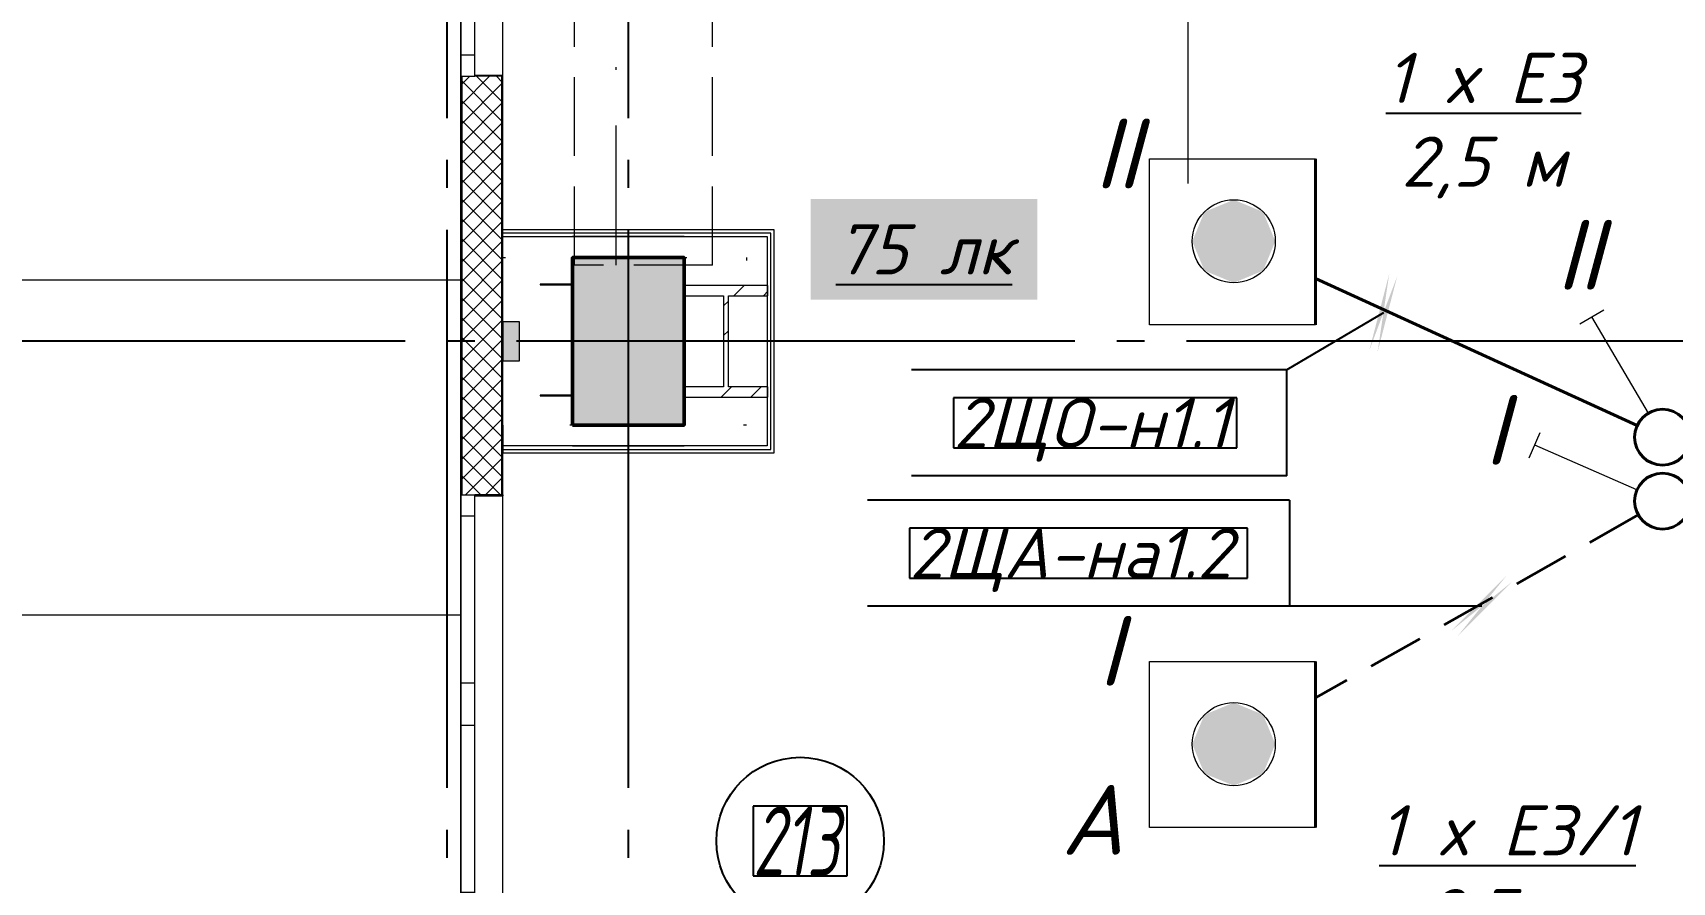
# Model space of a CAD drawing. Header units: millimetres. Extents: x 0 to 1286, y 0 to 420.
# Drawn here: x 76.9 to 135.6, y 260.2 to 290.6 of the extents above; entities that cross this region are included whole.
import ezdxf

# ---------------------------------------------------------------- set-up
doc = ezdxf.new("R2010")
doc.units = ezdxf.units.MM
for name, pattern in [('JIS_02_2.0', [3, 2, -1]), ('ГОСТ 2.303 5', [24, 20, -1.5, 1, -1.5]), ('СПКБ-0000-000-АР#002$0$Achse', [2300, 0, -800, 1500, 0]), ('СПКБ-0000-000-АР#002$0$Невидимая', [391.222223, 282.222223, -109]), ('СПКБ-0000-000-АР#002$0$Штриховая', [564.444447, 282.222223, -282.222223]), ('СПКБ-0000-000-АР#002$0$Штрихпунктирная', [900, 500, -200, 0, -200])]:
    doc.linetypes.add(name, pattern=pattern)
for name, color, linetype in [('Viewport1ForCustomObjects_0', 7, 'Continuous'), ('Viewport2ForCustomObjects_0', 7, 'Continuous'), ('Номер помещения', 7, 'Continuous'), ('СПКБ-0000-000-АР#002$0$Балка', 7, 'Continuous'), ('СПКБ-0000-000-АР#002$0$Колонны новые', 7, 'Continuous'), ('СПКБ-0000-000-АР#002$0$Колонны существующие', 7, 'Continuous'), ('СПКБ-0000-000-АР#002$0$Оболочка - Крыша', 7, 'Continuous'), ('СПКБ-0000-000-АР#002$0$Окна ArchiCAD', 7, 'Continuous'), ('СПКБ-0000-000-АР#002$0$Перекрытие новые', 7, 'Continuous'), ('СПКБ-0000-000-АР#002$0$Стены', 7, 'Continuous'), ('СПКБ-0000-000-АР#002$0$Фахверк', 7, 'Continuous'), ('Строительные оси', 7, 'Continuous'), ('ЭО_АВАРИЙНОЕ ОСВЕЩЕНИЕ', 7, 'Continuous'), ('ЭО_РАБОЧЕЕ ОСВЕЩЕНИЕ', 7, 'Continuous')]:
    doc.layers.add(name, color=color, linetype=linetype)
for name, color, linetype, lineweight in [('СПКБ-0000-000-АР#002$0$0_Ном._пера__20', 1, 'Continuous', 20), ('СПКБ-0000-000-АР#002$0$Балка_Ном._пера__1', 7, 'Continuous', 13), ('СПКБ-0000-000-АР#002$0$Колонны новые_Ном._пера__20', 1, 'Continuous', 20), ('СПКБ-0000-000-АР#002$0$Колонны существующие_Ном._пера__141', 7, 'Continuous', 50), ('СПКБ-0000-000-АР#002$0$Оболочка - Крыша_Ном._пера__20', 1, 'Continuous', 20), ('СПКБ-0000-000-АР#002$0$Оболочка - Крыша_Ном._пера__6', 5, 'Continuous', 9), ('СПКБ-0000-000-АР#002$0$Окна ArchiCAD_Ном._пера__6', 5, 'Continuous', 9), ('СПКБ-0000-000-АР#002$0$Стены_Ном._пера__1', 7, 'Continuous', 13), ('СПКБ-0000-000-АР#002$0$Стены_Ном._пера__20', 1, 'Continuous', 20), ('СПКБ-0000-000-АР#002$0$Фахверк_Ном._пера__1', 7, 'Continuous', 13)]:
    doc.layers.add(name, color=color, linetype=linetype, lineweight=lineweight)
for name, color, linetype, lineweight, true_color in [('СПКБ-0000-000-АР#002$0$Балка_Ном._пера__44', 7, 'Continuous', 18, 0x029e21), ('СПКБ-0000-000-АР#002$0$Колонны новые_Ном._пера__108', 7, 'Continuous', 13, 0xfd8379), ('СПКБ-0000-000-АР#002$0$Колонны существующие_Ном._пера__102', 7, 'Continuous', 13, 0xcccccc), ('СПКБ-0000-000-АР#002$0$Окна ArchiCAD_Ном._пера__68', 7, 'Continuous', 20, 0xfd4435), ('СПКБ-0000-000-АР#002$0$Перекрытие новые_Ном._пера__161', 7, 'Continuous', 13, 0xe11606), ('СПКБ-0000-000-АР#002$0$Стены_Ном._пера__68', 7, 'Continuous', 20, 0xfd4435), ('СПКБ-0000-000-АР#002$0$Фахверк_Ном._пера__102', 7, 'Continuous', 13, 0xcccccc)]:
    doc.layers.add(name, color=color, linetype=linetype, lineweight=lineweight, true_color=true_color)
doc.styles.add('1.8', font='isocpeui.ttf', dxfattribs={"height": 1.8})
doc.styles.add('2.5', font='isocpeui.ttf')
doc.styles.add('CustomTextStyle20', font='isocpeui.ttf', dxfattribs={"width": 0.652013, "height": 2.5})
doc.styles.add('CustomTextStyle90', font='isocpeui.ttf', dxfattribs={"height": 1.8})
doc.styles.add('CustomTextStyle98', font='isocpeui.ttf', dxfattribs={"height": 1.8})
pattern_1 = [(45, (0, 0), (-35.35534, 35.35534), []), (135, (0, 0), (35.35534, 35.35534), [])]
pattern_2 = [(0, (0, 0), (0, 173.2051), [0, -100]), (0, (50, 86.6), (0, 173.2051), [0, -100])]
pattern_3 = [(45, (0, 0), (-159.099, 159.099), []), (45, (-53.03, 53.03), (-159.099, 159.099), [])]

# ---------------------------------------------------------------- blocks, each defined once
blk = doc.blocks.new('*E728')
at = {"layer": 'Номер помещения', "color": 7, "linetype": 'Continuous', "true_color": 0xffffff}
for p, q in [((-231.726, 142.204), (-235.101, 142.204)), ((-235.101, 142.204), (-235.101, 139.704)), ((-231.726, 139.704), (-231.726, 142.204)), ((-235.101, 139.704), (-231.726, 139.704)), ((-235.101, 139.704), (-235.101, 139.704))]:
    blk.add_line(p, q, dxfattribs=at)
at = {"layer": 'Номер помещения', "color": 6, "linetype": 'Continuous'}
blk.add_circle((-233.413, 140.954), 3, dxfattribs=at)
at = {"layer": 'Строительные оси', "color": 3, "linetype": 'ГОСТ 2.303 5', "lineweight": 25}
for p, q in [((-246.069, 258.857), (-246.069, -45.143)), ((-239.569, 258.857), (-239.569, -45.143)), ((280.431, 158.857), (-283.569, 158.857))]:
    blk.add_line(p, q, dxfattribs=at)
at = {"layer": 'ЭО_АВАРИЙНОЕ ОСВЕЩЕНИЕ', "color": 7, "lineweight": 0}
for p, q in [((-207.295, 154.68), (-206.894, 155.596)), ((-203.43, 153.534), (-207.094, 155.138)), ((-220.901, 141.434), (-220.901, 147.384)), ((-220.901, 147.384), (-214.951, 147.384)), ((-214.951, 141.434), (-220.901, 141.434))]:
    blk.add_line(p, q, dxfattribs=at)
at = {"layer": 'ЭО_АВАРИЙНОЕ ОСВЕЩЕНИЕ', "color": 1, "linetype": 'JIS_02_2.0', "lineweight": 40}
blk.add_line((-203.384, 152.639), (-214.951, 146.084), dxfattribs=at)
at = {"layer": 'ЭО_АВАРИЙНОЕ ОСВЕЩЕНИЕ', "color": 1, "lineweight": 40}
blk.add_line((-214.951, 147.384), (-214.951, 141.434), dxfattribs=at)
blk.add_circle((-202.514, 153.132), 1, dxfattribs=at)
at = {"layer": 'ЭО_АВАРИЙНОЕ ОСВЕЩЕНИЕ', "color": 7, "lineweight": 0}
blk.add_circle((-217.877, 144.426), 1.488, dxfattribs=at)
at = {"layer": 'ЭО_АВАРИЙНОЕ ОСВЕЩЕНИЕ', "color": 1, "lineweight": 0}
for points in [[(-217.877, 145.914), (-218.928, 145.478), (-216.825, 145.478)], [(-218.928, 145.478), (-219.364, 144.426), (-216.389, 144.426)], [(-218.928, 145.478), (-216.825, 145.478), (-216.389, 144.426)], [(-219.364, 144.426), (-218.928, 143.374), (-216.825, 143.374)], [(-219.364, 144.426), (-216.389, 144.426), (-216.825, 143.374)], [(-218.928, 143.374), (-216.825, 143.374), (-217.877, 142.939)]]:
    blk.add_solid(points, dxfattribs=at)
at = {"layer": 'ЭО_РАБОЧЕЕ ОСВЕЩЕНИЕ', "color": 7, "lineweight": 0}
for p, q in [((-220.901, 159.448), (-220.901, 165.398)), ((-220.901, 165.398), (-214.951, 165.398)), ((-205.48, 159.479), (-204.618, 159.986)), ((-214.951, 159.448), (-220.901, 159.448)), ((-203.021, 156.284), (-205.049, 159.732))]:
    blk.add_line(p, q, dxfattribs=at)
at = {"layer": 'ЭО_РАБОЧЕЕ ОСВЕЩЕНИЕ', "color": 5, "lineweight": 40}
for p, q in [((-214.951, 165.398), (-214.951, 159.448)), ((-203.424, 155.838), (-214.951, 161.104))]:
    blk.add_line(p, q, dxfattribs=at)
at = {"layer": 'ЭО_РАБОЧЕЕ ОСВЕЩЕНИЕ', "color": 7, "lineweight": 0}
blk.add_circle((-217.877, 162.44), 1.488, dxfattribs=at)
at = {"layer": 'ЭО_РАБОЧЕЕ ОСВЕЩЕНИЕ', "color": 5, "lineweight": 40}
blk.add_circle((-202.514, 155.422), 1, dxfattribs=at)
at = {"layer": 'ЭО_РАБОЧЕЕ ОСВЕЩЕНИЕ', "color": 5, "lineweight": 0}
for points in [[(-217.877, 163.928), (-218.928, 163.492), (-216.825, 163.492)], [(-218.928, 163.492), (-219.364, 162.44), (-216.389, 162.44)], [(-218.928, 163.492), (-216.825, 163.492), (-216.389, 162.44)], [(-219.364, 162.44), (-218.928, 161.389), (-216.825, 161.389)], [(-219.364, 162.44), (-216.389, 162.44), (-216.825, 161.389)], [(-218.928, 161.389), (-216.825, 161.389), (-217.877, 160.953)]]:
    blk.add_solid(points, dxfattribs=at)
at = {"layer": 'Номер помещения', "linetype": 'Continuous', "style": 'CustomTextStyle20', "width": 0.652013}
blk.add_text('213', height=2.5, dxfattribs=at).set_placement((-235.101, 139.704))
blk = doc.blocks.new('СПКБ-0000-000-АР#002$0$Перекрытие_1', base_point=(-24406.7, -2530.4))
at = {"layer": 'СПКБ-0000-000-АР#002$0$Перекрытие новые_Ном._пера__161', "color": 12, "linetype": 'Continuous', "lineweight": 13, "true_color": 0xe11606, "flags": 128}
blk.add_lwpolyline([(293.1, -2514.3), (-24406.7, -2530.4), (-24406.7, 18886.6), (-23534.6, 18885.7), (-23534.6, 17144.7), (-22883.9, 17144.7), (-21026.9, 17144.7), (-20022.9, 17144.7), (-20022.9, 20246.7), (-17951.9, 20246.7), (-17956.9, 25286.1), (17852.7, 25286.1)], dxfattribs=at)
blk = doc.blocks.new('СПКБ-0000-000-АР#002$0$Двустворчатое Окно 19')
at = {"layer": 'СПКБ-0000-000-АР#002$0$Окна ArchiCAD_Ном._пера__6', "color": 5, "linetype": 'Continuous', "lineweight": 9}
for p, q in [((-747, 100), (747, 100)), ((-750, 0), (-675, 0)), ((-675, 0), (-675, -50)), ((-675, 0), (-75, 0)), ((-75, -50), (-75, 0)), ((-75, 0), (0, 0)), ((0, 0), (75, 0)), ((75, 0), (75, -50)), ((75, 0), (675, 0)), ((675, -50), (675, 0)), ((675, 0), (750, 0)), ((-750, -50), (750, -50)), ((-675, -50), (-750, -50)), ((-75, -50), (-675, -50)), ((0, -50), (-75, -50)), ((75, -50), (0, -50)), ((675, -50), (75, -50)), ((750, -50), (675, -50))]:
    blk.add_line(p, q, dxfattribs=at)
at = {"layer": 'СПКБ-0000-000-АР#002$0$Окна ArchiCAD_Ном._пера__68', "color": 20, "linetype": 'Continuous', "lineweight": 20, "true_color": 0xfd4435}
for p, q in [((-750, -47), (-750, 0)), ((750, -47), (750, 0)), ((-750, -50), (-750, -47)), ((750, -50), (750, -47))]:
    blk.add_line(p, q, dxfattribs=at)
blk = doc.blocks.new('СПКБ-0000-000-АР#002$0$Стена_2', base_point=(-24406.7, 25306.1))
at = {"layer": 'СПКБ-0000-000-АР#002$0$Стены_Ном._пера__68', "linetype": 'Continuous', "lineweight": 20, "true_color": 0xfd4435}
for points in [[(-24556.7, 15955.7), (-24553.7, 15955.7), (-24553.7, 16835.7), (-24556.7, 16835.7)], [(-24406.7, 16835.7), (-24406.7, 16838.7), (-24506.7, 16838.7), (-24506.7, 16835.7), (-24409.7, 16835.7)], [(-24409.7, 15955.7), (-24406.7, 15955.7), (-24406.7, 16835.7), (-24409.7, 16835.7)], [(-24556.7, 15955.7), (-24556.7, 15815.7), (-24553.7, 15815.7), (-24553.7, 15955.7)], [(-24409.7, 15815.7), (-24406.9, 15815.7), (-24406.9, 15955.7), (-24409.7, 15955.7)], [(-24556.7, 15815.7), (-24556.7, 15335.7), (-24553.7, 15335.7), (-24553.7, 15815.7)], [(-24406.7, 15815.7), (-24409.7, 15815.7), (-24409.7, 15335.7), (-24406.7, 15335.7)], [(-24406.7, 15332.7), (-24406.7, 15335.7), (-24409.7, 15335.7), (-24506.7, 15335.7), (-24506.7, 15332.7)]]:
    blk.add_hatch(color=20, dxfattribs=at).paths.add_polyline_path(points)
h = blk.add_hatch(dxfattribs=at)
h.set_pattern_fill('СЕТКА_5X5_ДИАГОНАЛЬНАЯ', color=20, style=0, pattern_type=2)
h.set_pattern_definition(pattern_1)
h.paths.add_polyline_path([(-24553.7, 15955.7), (-24409.7, 15955.7), (-24409.7, 16835.7), (-24506.7, 16835.7), (-24553.7, 16835.7)])
h = blk.add_hatch(dxfattribs=at)
h.set_pattern_fill('СЕТКА_5X5_ДИАГОНАЛЬНАЯ', color=20, style=0, pattern_type=2)
h.set_pattern_definition(pattern_1)
h.paths.add_polyline_path([(-24553.7, 15955.7), (-24553.7, 15815.7), (-24409.7, 15815.7), (-24409.7, 15955.7)])
h = blk.add_hatch(dxfattribs=at)
h.set_pattern_fill('СЕТКА_5X5_ДИАГОНАЛЬНАЯ', color=20, style=0, pattern_type=2)
h.set_pattern_definition(pattern_1)
h.paths.add_polyline_path([(-24553.7, 15335.7), (-24506.7, 15335.7), (-24409.7, 15335.7), (-24409.7, 15815.7), (-24553.7, 15815.7)])
at = {"layer": 'СПКБ-0000-000-АР#002$0$Стены_Ном._пера__68', "color": 20, "linetype": 'Continuous', "lineweight": 20, "true_color": 0xfd4435}
for p, q in [((-24556.7, 16835.7), (-24553.7, 16835.7)), ((-24553.7, 16835.7), (-24553.7, 15955.7)), ((-24553.7, 16835.7), (-24506.7, 16835.7)), ((-24506.7, 16838.7), (-24406.7, 16838.7)), ((-24506.7, 16835.7), (-24506.7, 16838.7)), ((-24409.7, 16835.7), (-24506.7, 16835.7)), ((-24409.7, 15955.7), (-24409.7, 16835.7)), ((-24406.7, 16835.7), (-24406.7, 16838.7)), ((-24553.7, 15955.7), (-24553.7, 15815.7)), ((-24409.7, 15815.7), (-24409.7, 15955.7)), ((-24553.7, 15815.7), (-24553.7, 15335.7)), ((-24409.7, 15335.7), (-24409.7, 15815.7)), ((-24556.7, 15335.7), (-24553.7, 15335.7)), ((-24553.7, 15335.7), (-24506.7, 15335.7)), ((-24506.7, 15335.7), (-24506.7, 15332.7)), ((-24409.7, 15335.7), (-24506.7, 15335.7)), ((-24506.7, 15332.7), (-24406.7, 15332.7)), ((-24406.7, 15335.7), (-24406.7, 15332.7))]:
    blk.add_line(p, q, dxfattribs=at)
at = {"layer": 'СПКБ-0000-000-АР#002$0$Стены_Ном._пера__68', "color": 20, "linetype": 'Continuous', "lineweight": 20, "true_color": 0xfd4435, "flags": 128}
for points in [[(-24556.7, 16835.7), (-24556.7, 15335.7)], [(-24406.7, 15955.7), (-24406.7, 16835.7)], [(-24406.7, 15335.7), (-24406.7, 15815.7)]]:
    blk.add_lwpolyline(points, dxfattribs=at)
at = {"layer": 'СПКБ-0000-000-АР#002$0$Окна ArchiCAD', "color": 5, "linetype": 'Continuous', "lineweight": 9, "xscale": -1, "zscale": 1000, "rotation": 270}
for p in [(-24506.7, 17585.7), (-24506.7, 14585.7)]:
    blk.add_blockref('СПКБ-0000-000-АР#002$0$Двустворчатое Окно 19', p, dxfattribs=at)
blk = doc.blocks.new('СПКБ-0000-000-АР#002$0$Стена_222', base_point=(-24406.7, 15585.7))
at = {"layer": 'СПКБ-0000-000-АР#002$0$Стены_Ном._пера__20', "linetype": 'Continuous', "lineweight": 20}
h = blk.add_hatch(dxfattribs=at)
h.set_pattern_fill('ШТУКАТУРКА', color=1, style=0, pattern_type=2)
h.set_pattern_definition(pattern_2)
h.paths.add_polyline_path([(-24156.9, 15510.7), (-24406.7, 15510.7), (-24406.7, 15497.7), (-24156.9, 15497.7)])
h = blk.add_hatch(dxfattribs=at)
h.set_pattern_fill('ШТУКАТУРКА', color=1, style=0, pattern_type=2)
h.set_pattern_definition(pattern_2)
h.paths.add_polyline_path([(-24156.9, 15497.7), (-23756.9, 15497.7), (-23756.9, 15510.7), (-24156.9, 15510.7)])
h = blk.add_hatch(dxfattribs=at)
h.set_pattern_fill('ШТУКАТУРКА', color=1, style=0, pattern_type=2)
h.set_pattern_definition(pattern_2)
h.paths.add_polyline_path([(-23458.8, 15510.7), (-23756.9, 15510.7), (-23756.9, 15497.7), (-23445.8, 15497.7)])
h = blk.add_hatch(dxfattribs=at)
h.set_pattern_fill('ШТУКАТУРКА', color=1, style=0, pattern_type=2)
h.set_pattern_definition(pattern_2)
h.paths.add_polyline_path([(-24406.7, 15485.7), (-24156.9, 15485.7), (-24156.9, 15497.7), (-24406.7, 15497.7)])
h = blk.add_hatch(dxfattribs=at)
h.set_pattern_fill('ШТУКАТУРКА', color=1, style=0, pattern_type=2)
h.set_pattern_definition(pattern_2)
h.paths.add_polyline_path([(-24156.9, 15485.7), (-23756.9, 15485.7), (-23756.9, 15497.7), (-24156.9, 15497.7)])
h = blk.add_hatch(dxfattribs=at)
h.set_pattern_fill('ШТУКАТУРКА', color=1, style=0, pattern_type=2)
h.set_pattern_definition(pattern_2)
h.paths.add_polyline_path([(-23756.9, 15485.7), (-23433.8, 15485.7), (-23445.8, 15497.7), (-23756.9, 15497.7)])
at = {"layer": 'СПКБ-0000-000-АР#002$0$Стены_Ном._пера__1', "color": 7, "linetype": 'СПКБ-0000-000-АР#002$0$Achse', "lineweight": 13, "flags": 128}
for points in [[(-24156.9, 15585.7), (-24406.7, 15585.7)], [(-23533.8, 15585.7), (-23756.9, 15585.7)]]:
    blk.add_lwpolyline(points, dxfattribs=at)
at = {"layer": 'СПКБ-0000-000-АР#002$0$Стены_Ном._пера__1', "color": 7, "linetype": 'Continuous', "lineweight": 13, "flags": 128}
blk.add_lwpolyline([(-24406.7, 15585.7), (-24406.7, 15510.7)], dxfattribs=at)
at = {"layer": 'СПКБ-0000-000-АР#002$0$Стены_Ном._пера__20', "color": 1, "linetype": 'Continuous', "lineweight": 20, "flags": 128}
for points in [[(-24406.7, 15510.7), (-24406.7, 15497.7)], [(-24406.7, 15497.7), (-24406.7, 15485.7)], [(-24406.7, 15485.7), (-23433.8, 15485.7)]]:
    blk.add_lwpolyline(points, dxfattribs=at)
at = {"layer": 'СПКБ-0000-000-АР#002$0$Стены_Ном._пера__68', "color": 20, "linetype": 'Continuous', "lineweight": 20, "true_color": 0xfd4435}
for p, q in [((-24156.9, 15510.7), (-24406.7, 15510.7)), ((-24156.9, 15510.7), (-23756.9, 15510.7)), ((-23756.9, 15510.7), (-24156.9, 15510.7)), ((-23458.8, 15510.7), (-23756.9, 15510.7)), ((-24406.7, 15497.7), (-24156.9, 15497.7)), ((-24156.9, 15497.7), (-23756.9, 15497.7)), ((-23756.9, 15497.7), (-23445.8, 15497.7))]:
    blk.add_line(p, q, dxfattribs=at)
blk = doc.blocks.new('СПКБ-0000-000-АР#002$0$Стена_223', base_point=(-23533.8, 15585.7))
at = {"layer": 'СПКБ-0000-000-АР#002$0$Стены_Ном._пера__20', "linetype": 'Continuous', "lineweight": 20}
h = blk.add_hatch(dxfattribs=at)
h.set_pattern_fill('ШТУКАТУРКА', color=1, style=0, pattern_type=2)
h.set_pattern_definition(pattern_2)
h.paths.add_polyline_path([(-23458.8, 16260.7), (-23458.8, 15510.7), (-23445.8, 15497.7), (-23445.8, 16273.7)])
h = blk.add_hatch(dxfattribs=at)
h.set_pattern_fill('ШТУКАТУРКА', color=1, style=0, pattern_type=2)
h.set_pattern_definition(pattern_2)
h.paths.add_polyline_path([(-23433.8, 15485.7), (-23433.8, 16285.7), (-23445.8, 16273.7), (-23445.8, 15497.7)])
at = {"layer": 'СПКБ-0000-000-АР#002$0$Стены_Ном._пера__1', "color": 7, "linetype": 'СПКБ-0000-000-АР#002$0$Achse', "lineweight": 13, "flags": 128}
blk.add_lwpolyline([(-23533.8, 16185.7), (-23533.8, 15585.7)], dxfattribs=at)
at = {"layer": 'СПКБ-0000-000-АР#002$0$Стены_Ном._пера__20', "color": 1, "linetype": 'Continuous', "lineweight": 20, "flags": 128}
blk.add_lwpolyline([(-23433.8, 15485.7), (-23433.8, 16285.7)], dxfattribs=at)
at = {"layer": 'СПКБ-0000-000-АР#002$0$Стены_Ном._пера__68', "color": 20, "linetype": 'Continuous', "lineweight": 20, "true_color": 0xfd4435}
for p, q in [((-23445.8, 15497.7), (-23445.8, 16273.7)), ((-23458.8, 16260.7), (-23458.8, 15510.7))]:
    blk.add_line(p, q, dxfattribs=at)
blk = doc.blocks.new('СПКБ-0000-000-АР#002$0$Стена_224', base_point=(-24406.7, 16185.7))
at = {"layer": 'СПКБ-0000-000-АР#002$0$Стены_Ном._пера__20', "linetype": 'Continuous', "lineweight": 20}
h = blk.add_hatch(dxfattribs=at)
h.set_pattern_fill('ШТУКАТУРКА', color=1, style=0, pattern_type=2)
h.set_pattern_definition(pattern_2)
h.paths.add_polyline_path([(-24156.9, 16285.7), (-24406.7, 16285.7), (-24406.7, 16273.7), (-24156.9, 16273.7)])
h = blk.add_hatch(dxfattribs=at)
h.set_pattern_fill('ШТУКАТУРКА', color=1, style=0, pattern_type=2)
h.set_pattern_definition(pattern_2)
h.paths.add_polyline_path([(-24406.7, 16260.7), (-24156.9, 16260.7), (-24156.9, 16273.7), (-24406.7, 16273.7)])
h = blk.add_hatch(dxfattribs=at)
h.set_pattern_fill('ШТУКАТУРКА', color=1, style=0, pattern_type=2)
h.set_pattern_definition(pattern_2)
h.paths.add_polyline_path([(-23756.9, 16285.7), (-24156.9, 16285.7), (-24156.9, 16273.7), (-23756.9, 16273.7)])
h = blk.add_hatch(dxfattribs=at)
h.set_pattern_fill('ШТУКАТУРКА', color=1, style=0, pattern_type=2)
h.set_pattern_definition(pattern_2)
h.paths.add_polyline_path([(-23756.9, 16273.7), (-24156.9, 16273.7), (-24156.9, 16260.7), (-23756.9, 16260.7)])
h = blk.add_hatch(dxfattribs=at)
h.set_pattern_fill('ШТУКАТУРКА', color=1, style=0, pattern_type=2)
h.set_pattern_definition(pattern_2)
h.paths.add_polyline_path([(-23433.8, 16285.7), (-23756.9, 16285.7), (-23756.9, 16273.7), (-23445.8, 16273.7)])
h = blk.add_hatch(dxfattribs=at)
h.set_pattern_fill('ШТУКАТУРКА', color=1, style=0, pattern_type=2)
h.set_pattern_definition(pattern_2)
h.paths.add_polyline_path([(-23756.9, 16260.7), (-23458.8, 16260.7), (-23445.8, 16273.7), (-23756.9, 16273.7)])
at = {"layer": 'СПКБ-0000-000-АР#002$0$Стены_Ном._пера__1', "color": 7, "linetype": 'Continuous', "lineweight": 13, "flags": 128}
blk.add_lwpolyline([(-24406.7, 16185.7), (-24406.7, 16260.7)], dxfattribs=at)
at = {"layer": 'СПКБ-0000-000-АР#002$0$Стены_Ном._пера__1', "color": 7, "linetype": 'СПКБ-0000-000-АР#002$0$Achse', "lineweight": 13, "flags": 128}
for points in [[(-24406.7, 16185.7), (-24156.9, 16185.7)], [(-23756.9, 16185.7), (-23533.8, 16185.7)]]:
    blk.add_lwpolyline(points, dxfattribs=at)
at = {"layer": 'СПКБ-0000-000-АР#002$0$Стены_Ном._пера__20', "color": 1, "linetype": 'Continuous', "lineweight": 20, "flags": 128}
for points in [[(-23433.8, 16285.7), (-24406.7, 16285.7)], [(-24406.7, 16273.7), (-24406.7, 16285.7)], [(-24406.7, 16260.7), (-24406.7, 16273.7)]]:
    blk.add_lwpolyline(points, dxfattribs=at)
at = {"layer": 'СПКБ-0000-000-АР#002$0$Стены_Ном._пера__68', "color": 20, "linetype": 'Continuous', "lineweight": 20, "true_color": 0xfd4435}
for p, q in [((-24156.9, 16273.7), (-24406.7, 16273.7)), ((-23756.9, 16273.7), (-24156.9, 16273.7)), ((-23445.8, 16273.7), (-23756.9, 16273.7)), ((-24406.7, 16260.7), (-24156.9, 16260.7)), ((-23756.9, 16260.7), (-24156.9, 16260.7)), ((-24156.9, 16260.7), (-23756.9, 16260.7)), ((-23756.9, 16260.7), (-23458.8, 16260.7))]:
    blk.add_line(p, q, dxfattribs=at)
blk = doc.blocks.new('СПКБ-0000-000-АР#002$0$Колонна_11', base_point=(-23956.9, 15885.7))
at = {"layer": 'СПКБ-0000-000-АР#002$0$Колонны существующие_Ном._пера__102', "linetype": 'Continuous', "lineweight": 13, "true_color": 0xcccccc}
blk.add_hatch(color=254, dxfattribs=at).paths.add_polyline_path([(-24156.9, 15585.7), (-23756.9, 15585.7), (-23756.9, 16185.7), (-24156.9, 16185.7)])
at = {"layer": 'СПКБ-0000-000-АР#002$0$Колонны существующие_Ном._пера__141', "color": 7, "linetype": 'Continuous', "lineweight": 50, "flags": 128}
blk.add_lwpolyline([(-24156.9, 15585.7), (-23756.9, 15585.7), (-23756.9, 16185.7), (-24156.9, 16185.7)], close=True, dxfattribs=at)
blk = doc.blocks.new('СПКБ-0000-000-АР#002$0$Колонна_65', base_point=(-23606.9, 15885.7))
at = {"layer": 'СПКБ-0000-000-АР#002$0$Колонны новые_Ном._пера__108', "linetype": 'Continuous', "lineweight": 13, "true_color": 0xfd8379}
h = blk.add_hatch(dxfattribs=at)
h.set_pattern_fill('СТАЛЬ', color=11, style=0, pattern_type=2)
h.set_pattern_definition(pattern_3)
h.paths.add_polyline_path([(-23756.9, 15685.7), (-23456.9, 15685.7), (-23456.9, 15722.4), (-23598.1, 15722.4), (-23598.1, 16049.1), (-23456.9, 16049.1), (-23456.9, 16085.7), (-23756.9, 16085.7), (-23756.9, 16049.1), (-23615.6, 16049.1), (-23615.6, 15722.4), (-23756.9, 15722.4)])
at = {"layer": 'СПКБ-0000-000-АР#002$0$Колонны новые_Ном._пера__20', "color": 1, "linetype": 'Continuous', "lineweight": 20}
for p, q in [((-23456.9, 16085.7), (-23756.9, 16085.7)), ((-23756.9, 16085.7), (-23756.9, 16049.1)), ((-23756.9, 16049.1), (-23615.6, 16049.1)), ((-23615.6, 16049.1), (-23615.6, 15722.4)), ((-23598.1, 15722.4), (-23598.1, 16049.1)), ((-23598.1, 16049.1), (-23456.9, 16049.1)), ((-23456.9, 16049.1), (-23456.9, 16085.7)), ((-23615.6, 15722.4), (-23756.9, 15722.4)), ((-23756.9, 15722.4), (-23756.9, 15685.7)), ((-23756.9, 15685.7), (-23456.9, 15685.7)), ((-23456.9, 15722.4), (-23598.1, 15722.4)), ((-23456.9, 15685.7), (-23456.9, 15722.4))]:
    blk.add_line(p, q, dxfattribs=at)
blk = doc.blocks.new('СПКБ-0000-000-АР#002$0$Колонна_66', base_point=(-24213.9, 15690.3))
at = {"layer": 'СПКБ-0000-000-АР#002$0$Колонны новые_Ном._пера__108', "linetype": 'Continuous', "lineweight": 13, "true_color": 0xfd8379}
h = blk.add_hatch(dxfattribs=at)
h.set_pattern_fill('СТАЛЬ', color=11, style=0, pattern_type=2)
h.set_pattern_definition(pattern_3)
h.paths.add_polyline_path([(-24272.8, 16090.3), (-24272.8, 16088.3), (-24159.8, 16088.3), (-24159.8, 15692.3), (-24272.8, 15692.3), (-24272.8, 15690.3), (-24159.8, 15690.3), (-24157.8, 15690.3), (-24157.8, 15692.3), (-24157.8, 16088.3), (-24157.8, 16090.3), (-24159.8, 16090.3)])
at = {"layer": 'СПКБ-0000-000-АР#002$0$Колонны новые_Ном._пера__20', "color": 1, "linetype": 'Continuous', "lineweight": 20}
for p, q in [((-24272.8, 16090.3), (-24272.8, 16088.3)), ((-24159.8, 16090.3), (-24272.8, 16090.3)), ((-24272.8, 16088.3), (-24159.8, 16088.3)), ((-24157.8, 16090.3), (-24159.8, 16090.3)), ((-24159.8, 16088.3), (-24159.8, 15692.3)), ((-24157.8, 16088.3), (-24157.8, 16090.3)), ((-24157.8, 15692.3), (-24157.8, 16088.3)), ((-24159.8, 15692.3), (-24272.8, 15692.3)), ((-24272.8, 15692.3), (-24272.8, 15690.3)), ((-24272.8, 15690.3), (-24159.8, 15690.3)), ((-24159.8, 15690.3), (-24157.8, 15690.3)), ((-24157.8, 15690.3), (-24157.8, 15692.3))]:
    blk.add_line(p, q, dxfattribs=at)
blk = doc.blocks.new('СПКБ-0000-000-АР#002$0$Крыша_1', base_point=(-27631.9, 17660.6))
at = {"layer": 'СПКБ-0000-000-АР#002$0$Оболочка - Крыша_Ном._пера__20', "linetype": 'Continuous', "lineweight": 20}
h = blk.add_hatch(dxfattribs=at)
h.set_pattern_fill('ПАНЕЛЬ_СЭНДВИЧ_ГОРИЗ', color=1, style=0, pattern_type=2)
h.set_pattern_definition([(0, (-26051.3, 11377.8), (0, 1200), [])])
h.paths.add_polyline_path([(-27631.9, 17660.6), (-27631.9, 5095), (-24556.7, 5095), (-24556.7, 17660.6)])
at = {"layer": 'СПКБ-0000-000-АР#002$0$Оболочка - Крыша_Ном._пера__6', "color": 5, "linetype": 'Continuous', "lineweight": 9, "flags": 128}
blk.add_lwpolyline([(-27631.9, 17660.6), (-27631.9, 5095), (-24556.7, 5095), (-24556.7, 17660.6)], close=True, dxfattribs=at)
blk = doc.blocks.new('СПКБ-0000-000-АР#002$0$Балка_1', base_point=(-23999.9, 16158.5))
at = {"layer": 'СПКБ-0000-000-АР#002$0$Балка_Ном._пера__1', "color": 7, "linetype": 'СПКБ-0000-000-АР#002$0$Невидимая', "lineweight": 13}
for p, q in [((-23654.9, 24285.7), (-24149.9, 24285.7)), ((-24149.9, 16158.5), (-24149.9, 24285.7)), ((-23654.9, 16158.5), (-23654.9, 24285.7)), ((-23654.9, 16158.5), (-24149.9, 16158.5))]:
    blk.add_line(p, q, dxfattribs=at)
at = {"layer": 'СПКБ-0000-000-АР#002$0$Балка_Ном._пера__44', "color": 104, "linetype": 'СПКБ-0000-000-АР#002$0$Штрихпунктирная', "lineweight": 18, "true_color": 0x029e21}
blk.add_line((-23999.9, 16158.5), (-23999.9, 24285.7), dxfattribs=at)
blk = doc.blocks.new('СПКБ-0000-000-АР#002$0$Колонна_151', base_point=(-24376.9, 15885.7))
at = {"layer": 'СПКБ-0000-000-АР#002$0$Фахверк_Ном._пера__102', "linetype": 'Continuous', "lineweight": 13, "true_color": 0xcccccc}
blk.add_hatch(color=254, dxfattribs=at).paths.add_polyline_path([(-24406.9, 15955.7), (-24406.9, 15815.7), (-24346.9, 15815.7), (-24346.9, 15955.7)])
at = {"layer": 'СПКБ-0000-000-АР#002$0$Фахверк_Ном._пера__1', "color": 7, "linetype": 'Continuous', "lineweight": 13, "flags": 128}
blk.add_lwpolyline([(-24406.9, 15955.7), (-24406.9, 15815.7), (-24346.9, 15815.7), (-24346.9, 15955.7)], close=True, dxfattribs=at)
blk = doc.blocks.new('*E727')
at = {"layer": 'СПКБ-0000-000-АР#002$0$0_Ном._пера__20', "color": 1, "linetype": 'СПКБ-0000-000-АР#002$0$Штриховая', "lineweight": 20}
blk.add_line((56.792, 256.049), (56.792, 213.163), dxfattribs=at)
at = {"layer": 'СПКБ-0000-000-АР#002$0$Балка', "color": 7, "lineweight": 13, "xscale": 0.01, "yscale": 0.01, "zscale": 0.01}
blk.add_blockref('СПКБ-0000-000-АР#002$0$Балка_1', (36.32, 210.242), dxfattribs=at)
at = {"layer": 'СПКБ-0000-000-АР#002$0$Колонны новые', "color": 1, "lineweight": 20, "xscale": 0.01, "yscale": 0.01, "zscale": 0.01}
for name, p in [('СПКБ-0000-000-АР#002$0$Колонна_66', (34.179, 205.56)), ('СПКБ-0000-000-АР#002$0$Колонна_65', (40.25, 207.515))]:
    blk.add_blockref(name, p, dxfattribs=at)
at = {"layer": 'СПКБ-0000-000-АР#002$0$Колонны существующие', "color": 7, "lineweight": 50, "xscale": 0.01, "yscale": 0.01, "zscale": 0.01}
blk.add_blockref('СПКБ-0000-000-АР#002$0$Колонна_11', (36.75, 207.515), dxfattribs=at)
at = {"layer": 'СПКБ-0000-000-АР#002$0$Оболочка - Крыша', "color": 5, "linetype": 'Continuous', "lineweight": 9, "xscale": 0.01, "yscale": 0.01, "zscale": 0.01}
blk.add_blockref('СПКБ-0000-000-АР#002$0$Крыша_1', (0, 225.263), dxfattribs=at)
at = {"layer": 'СПКБ-0000-000-АР#002$0$Перекрытие новые', "color": 12, "linetype": 'Continuous', "lineweight": 13, "true_color": 0xe11606, "xscale": 0.01, "yscale": 0.01, "zscale": 0.01}
blk.add_blockref('СПКБ-0000-000-АР#002$0$Перекрытие_1', (32.251, 23.353), dxfattribs=at)
at = {"layer": 'СПКБ-0000-000-АР#002$0$Стены', "color": 20, "lineweight": 20, "true_color": 0xfd4435, "xscale": 0.01, "yscale": 0.01, "zscale": 0.01}
blk.add_blockref('СПКБ-0000-000-АР#002$0$Стена_2', (32.251, 301.719), dxfattribs=at)
at = {"layer": 'СПКБ-0000-000-АР#002$0$Стены', "color": 12, "lineweight": 50, "true_color": 0xdf0000, "xscale": 0.01, "yscale": 0.01, "zscale": 0.01}
for name, p in [('СПКБ-0000-000-АР#002$0$Стена_224', (32.251, 210.515)), ('СПКБ-0000-000-АР#002$0$Стена_223', (40.98, 204.515)), ('СПКБ-0000-000-АР#002$0$Стена_222', (32.251, 204.515))]:
    blk.add_blockref(name, p, dxfattribs=at)
at = {"layer": 'СПКБ-0000-000-АР#002$0$Фахверк', "color": 7, "lineweight": 13, "xscale": 0.01, "yscale": 0.01, "zscale": 0.01}
blk.add_blockref('СПКБ-0000-000-АР#002$0$Колонна_151', (32.55, 207.515), dxfattribs=at)
blk = doc.blocks.new('CustomObjectsInViewport1_0')
at = {"layer": 'ЭО_АВАРИЙНОЕ ОСВЕЩЕНИЕ'}
for p, q in [((121.874, 273.898), (106.759, 273.898)), ((121.874, 273.898), (121.874, 270.098)), ((121.874, 270.098), (106.759, 270.098)), ((128.768, 270.098), (121.874, 270.098))]:
    blk.add_line(p, q, dxfattribs=at)
at = {"layer": 'ЭО_АВАРИЙНОЕ ОСВЕЩЕНИЕ', "color": 7, "true_color": 0xffffff}
for p, q in [((120.374, 272.898), (108.259, 272.898)), ((108.259, 272.898), (108.259, 271.098)), ((120.374, 271.098), (120.374, 272.898)), ((108.259, 271.098), (120.374, 271.098)), ((108.259, 271.098), (108.259, 271.098))]:
    blk.add_line(p, q, dxfattribs=at)
at = {"layer": 'ЭО_АВАРИЙНОЕ ОСВЕЩЕНИЕ'}
blk.add_solid([(127.874, 268.992), (129.874, 270.992), (129.662, 271.204), (127.662, 269.204)], dxfattribs=at)
at = {"layer": 'ЭО_РАБОЧЕЕ ОСВЕЩЕНИЕ'}
for p, q in [((125.239, 280.601), (121.775, 278.566)), ((121.775, 278.566), (108.339, 278.566)), ((121.775, 274.766), (121.775, 278.566)), ((121.775, 274.766), (108.339, 274.766))]:
    blk.add_line(p, q, dxfattribs=at)
at = {"layer": 'ЭО_РАБОЧЕЕ ОСВЕЩЕНИЕ', "color": 7, "true_color": 0xffffff}
for p, q in [((119.984, 277.566), (109.839, 277.566)), ((109.839, 277.566), (109.839, 275.766)), ((119.984, 275.766), (119.984, 277.566)), ((109.839, 275.766), (119.984, 275.766)), ((109.839, 275.766), (109.839, 275.766))]:
    blk.add_line(p, q, dxfattribs=at)
at = {"layer": 'ЭО_РАБОЧЕЕ ОСВЕЩЕНИЕ'}
blk.add_solid([(125.029, 279.194), (125.74, 281.932), (125.45, 282.007), (124.738, 279.27)], dxfattribs=at)
at = {"layer": 'ЭО_АВАРИЙНОЕ ОСВЕЩЕНИЕ', "style": 'CustomTextStyle90'}
blk.add_text('2ЩА-на1.2', height=1.8, dxfattribs=at).set_placement((108.259, 271.098))
at = {"layer": 'ЭО_РАБОЧЕЕ ОСВЕЩЕНИЕ', "style": 'CustomTextStyle98'}
blk.add_text('2ЩO-н1.1', height=1.8, dxfattribs=at).set_placement((109.839, 275.766))

msp = doc.modelspace()

# ---------------------------------------------------------------- block references
msp.add_blockref('*E727', (61.438, 72.071))
at = {"layer": 'Viewport1ForCustomObjects_0'}
msp.add_blockref('CustomObjectsInViewport1_0', (0, 0), dxfattribs=at)
at = {"layer": 'Viewport2ForCustomObjects_0'}
msp.add_blockref('*E728', (337.756, 120.729), dxfattribs=at)

# ---------------------------------------------------------------- texts
at = {"layer": 'ЭО_АВАРИЙНОЕ ОСВЕЩЕНИЕ', "attachment_point": 5}
for s, insert, char_height, style in [('I', (129.262, 276.418), 2.5, '2.5'), ('I', (115.435, 268.501), 2.5, '2.5'), ('{\\L1 x Е3/1\\P}2,5 м', (129.683, 260.357), 1.8, '1.8')]:
    msp.add_mtext(s, dxfattribs=dict(at, insert=insert, char_height=char_height, style=style))
at = {"layer": 'ЭО_АВАРИЙНОЕ ОСВЕЩЕНИЕ', "color": 1, "insert": (114.818, 262.442), "char_height": 2.5, "attachment_point": 5, "style": '2.5'}
msp.add_mtext('А', dxfattribs=at)
at = {"layer": 'ЭО_РАБОЧЕЕ ОСВЕЩЕНИЕ', "attachment_point": 5}
for s, insert, char_height, style in [('{\\L1 x Е3\\P}2,5 м', (128.828, 287.314), 1.8, '1.8'), ('II', (115.692, 286.317), 2.5, '2.5'), ('II', (132.243, 282.689), 2.5, '2.5')]:
    msp.add_mtext(s, dxfattribs=dict(at, insert=insert, char_height=char_height, style=style))
at = {"layer": 'ЭО_РАБОЧЕЕ ОСВЕЩЕНИЕ', "insert": (108.781, 282.883), "char_height": 1.8, "attachment_point": 5, "style": '1.8', "bg_fill": 1, "box_fill_scale": 1.5, "bg_fill_color": 7, "bg_fill_true_color": 16777215, "bg_fill_transparency": 0}
msp.add_mtext('{\\L75 лк}', dxfattribs=at)

doc.saveas('drawing.dxf')
